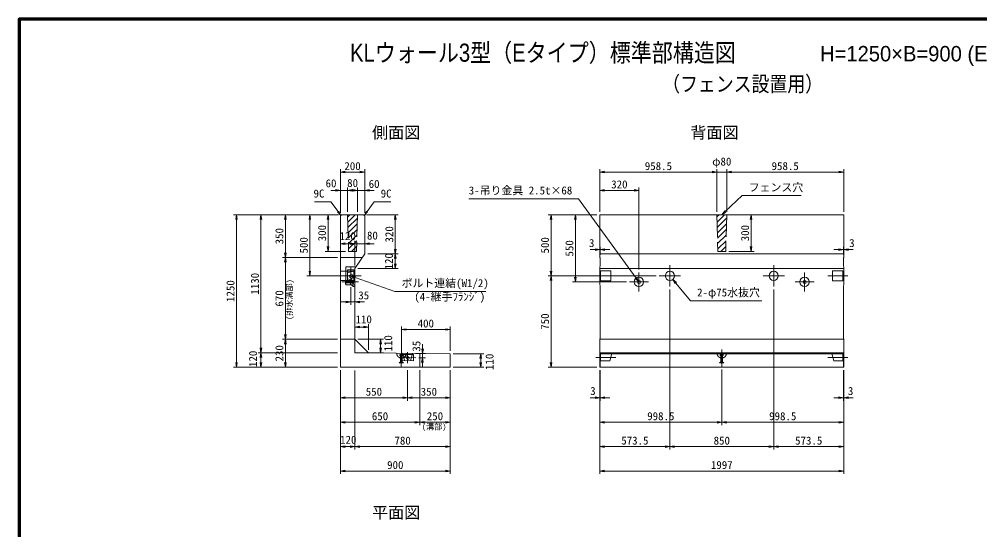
# Model space of a CAD drawing. Units: millimetres at full size, sheet at 1:30; some dimension numbers follow another scale. Extents: x 122209 to 134059, y -1498 to 6777.
# Drawn here: x 122209 to 130074, y 2591 to 6777 of the extents above; entities that cross this region are included whole.
import ezdxf
from ezdxf.enums import TextEntityAlignment as Align

# ---------------------------------------------------------------- set-up
doc = ezdxf.new("R2010")
doc.units = ezdxf.units.MM
doc.header["$LTSCALE"] = 30
doc.linetypes.add('CHAIN', pattern=[18.5, 12, -1.5, 3.5, -1.5])
doc.linetypes.add('DASHED', pattern=[7.5, 6, -1.5])
for name, color, linetype, lineweight in [('01図枠', 1, 'Continuous', 70), ('中心', 6, 'CHAIN', 9), ('外形線', 7, 'Continuous', 13), ('寸法', 2, 'Continuous', 9), ('細線', 4, 'Continuous', 9)]:
    doc.layers.add(name, color=color, linetype=linetype, lineweight=lineweight)
doc.layers.add('文字', color=7, linetype='Continuous')
doc.styles.add('ＭＳ ゴシック', font='')
doc.styles.add('ＭＳ Ｐゴシック', font='')
doc.styles.get('ＭＳ ゴシック').set_extended_font_data('MS Gothic')
doc.styles.get('ＭＳ Ｐゴシック').set_extended_font_data('MS PGothic')

# ---------------------------------------------------------------- blocks, each defined once
blk = doc.blocks.new('open_arrow')
at = {"color": 0, "linetype": 'Continuous', "lineweight": -2}
blk.add_lwpolyline([(7.5, 1.25), (0, 0), (7.5, -1.25)], dxfattribs=at)

msp = doc.modelspace()

# ---------------------------------------------------------------- hatches: boundary and pattern name
at = {"layer": '細線'}
h = msp.add_hatch(dxfattribs=at)
h.set_pattern_fill('USER', color=256, style=0, pattern_type=2)
h.set_pattern_definition([(45, (-783.49, -11.04), (-22.45064, 22.45064), [])])
h.paths.add_polyline_path([(124978.11, 5173.2), (124898.11, 5173.2), (124905.61, 4873.2), (124970.61, 4873.2)])
h = msp.add_hatch(dxfattribs=at)
h.set_pattern_fill('USER', color=256, style=0, pattern_type=2)
h.set_pattern_definition([(45, (2240.13, -11.04), (-22.45064, 22.45064), [])])
h.paths.add_polyline_path([(128001.73, 5173.2), (127921.73, 5173.2), (127929.23, 4873.2), (127994.23, 4873.2)])

# ---------------------------------------------------------------- linework, layer by layer
at = {"layer": '01図枠'}
msp.add_lwpolyline([(122208.55, -1383.36), (134058.55, -1383.36), (134058.55, 6776.64), (122208.55, 6776.64)], close=True, dxfattribs=at)
at = {"layer": '中心'}
for p, q in [((124923.11, 4604.7), (124923.11, 4741.7)), ((127536.73, 4585.7), (127536.73, 4760.7)), ((128386.73, 4585.7), (128386.73, 4760.7)), ((125008.11, 4673.2), (124788.11, 4673.2)), ((124878.11, 4673.2), (124968.11, 4673.2)), ((127094.23, 4673.2), (126929.23, 4673.2)), ((127283.23, 4701.7), (127283.23, 4544.7)), ((127449.23, 4673.2), (127624.23, 4673.2)), ((128299.23, 4673.2), (128474.23, 4673.2)), ((128640.23, 4701.7), (128640.23, 4544.7)), ((128829.23, 4673.2), (128994.23, 4673.2)), ((124988.11, 4623.2), (124849.11, 4623.2)), ((127361.73, 4623.2), (127204.73, 4623.2)), ((128561.73, 4623.2), (128718.73, 4623.2)), ((125338.5, 4068.33), (125336.72, 3929.34)), ((125387.54, 3957.69), (125388.69, 4047.69)), ((127961.73, 4068.33), (127961.73, 3929.33)), ((125456.61, 4001.81), (125319.62, 4003.57)), ((127094.23, 4002.69), (126929.23, 4002.69)), ((128829.23, 4002.69), (128994.23, 4002.69))]:
    msp.add_line(p, q, dxfattribs=at)
at = {"layer": '外形線'}
for p, q in [((124847.11, 5173.2), (124838.11, 5164.2)), ((124838.11, 5164.2), (124838.11, 3923.2)), ((124847.11, 5173.2), (125029.11, 5173.2)), ((125029.11, 5173.2), (125038.11, 5164.2)), ((125038.11, 5164.2), (125038.11, 4853.2)), ((126963.23, 5173.2), (128960.23, 5173.2)), ((126963.23, 4823.2), (126963.23, 5173.2)), ((128960.23, 4823.2), (128960.23, 5173.2)), ((124958.11, 4733.2), (125038.11, 4853.2)), ((126963.23, 4823.2), (126966.23, 4820.2)), ((126966.23, 4820.2), (126966.23, 4751.2)), ((128960.23, 4823.2), (128957.23, 4820.2)), ((128957.23, 4820.2), (128957.23, 4751.2)), ((124958.11, 4733.2), (124958.11, 4153.21)), ((126963.23, 4748.2), (126966.23, 4751.2)), ((126963.23, 4598.2), (126963.23, 4748.2)), ((128960.23, 4748.2), (128957.23, 4751.2)), ((128960.23, 4598.2), (128960.23, 4748.2)), ((126963.23, 4598.2), (126966.23, 4595.2)), ((126966.23, 4156.2), (126966.23, 4595.2)), ((128960.23, 4598.2), (128957.23, 4595.2)), ((128957.23, 4156.2), (128957.23, 4595.2)), ((124958.11, 4153.21), (125068.11, 4041.8)), ((126963.23, 4153.2), (126966.23, 4156.2)), ((126963.23, 4153.2), (126963.23, 3923.2)), ((128960.23, 4153.2), (128957.23, 4156.2)), ((128960.23, 4153.2), (128960.23, 3923.2)), ((124958.11, 4084.47), (124958.11, 4043.21)), ((124958.11, 4043.21), (124999.37, 4042.68)), ((125068.11, 4041.8), (125738.11, 4033.2)), ((125738.11, 3923.2), (125738.11, 4033.2)), ((128960.23, 4033.2), (126963.23, 4033.2)), ((124838.11, 3923.2), (125738.11, 3923.2)), ((126963.23, 3923.2), (128960.23, 3923.2))]:
    msp.add_line(p, q, dxfattribs=at)
at = {"layer": '外形線', "linetype": 'DASHED'}
for p, q in [((124898.11, 5173.2), (124905.61, 4873.2)), ((124978.11, 5173.2), (124970.61, 4873.2)), ((127921.73, 5173.2), (127929.23, 4873.2)), ((128001.73, 5173.2), (127994.23, 4873.2)), ((124905.61, 4873.2), (124970.61, 4873.2)), ((127929.23, 4873.2), (127994.23, 4873.2))]:
    msp.add_line(p, q, dxfattribs=at)
at = {"layer": '外形線'}
for centre in [(127536.73, 4673.2), (128386.73, 4673.2)]:
    msp.add_circle(centre, 37.5, dxfattribs=at)
at = {"layer": '寸法'}
for p, q in [((124838.11, 5188.2), (124838.11, 5547.2)), ((124838.11, 5523.2), (125038.11, 5523.2)), ((125038.11, 5188.2), (125038.11, 5547.2)), ((126963.23, 5197.2), (126963.23, 5547.2)), ((126963.23, 5523.2), (127921.73, 5523.2)), ((128079.73, 5523.2), (127843.73, 5523.2)), ((127921.73, 5197.2), (127921.73, 5547.2)), ((127921.73, 5197.2), (127921.73, 5547.2)), ((128001.73, 5197.2), (128001.73, 5547.2)), ((128001.73, 5197.2), (128001.73, 5547.2)), ((128960.23, 5523.2), (128001.73, 5523.2)), ((128960.23, 5197.2), (128960.23, 5547.2)), ((124976.11, 5373.2), (124760.11, 5373.2)), ((124838.11, 5188.2), (124838.11, 5397.2)), ((124898.11, 5197.2), (124898.11, 5397.2)), ((124898.11, 5197.2), (124898.11, 5397.2)), ((124978.11, 5373.2), (124898.11, 5373.2)), ((125116.11, 5373.2), (124900.11, 5373.2)), ((124978.11, 5197.2), (124978.11, 5397.2)), ((124978.11, 5197.2), (124978.11, 5397.2)), ((125038.11, 5188.2), (125038.11, 5397.2)), ((126963.23, 5197.2), (126963.23, 5397.2)), ((126963.23, 5373.2), (127283.23, 5373.2)), ((127283.23, 4725.7), (127283.23, 5397.2)), ((124823.11, 5173.2), (123964.11, 5173.2)), ((123988.11, 3923.2), (123988.11, 5173.2)), ((124823.11, 5173.2), (124164.11, 5173.2)), ((124188.11, 4043.2), (124188.11, 5173.2)), ((124823.11, 5173.2), (124364.11, 5173.2)), ((124388.11, 4823.2), (124388.11, 5173.2)), ((124823.11, 5173.2), (124564.11, 5173.2)), ((124588.11, 5173.2), (124588.11, 4673.2)), ((124823.11, 5173.2), (124714.11, 5173.2)), ((124738.11, 5173.2), (124738.11, 4873.2)), ((125053.11, 5173.2), (125312.11, 5173.2)), ((125288.11, 5173.2), (125288.11, 4853.2)), ((126939.23, 5173.2), (126539.23, 5173.2)), ((126563.23, 4673.2), (126563.23, 5173.2)), ((126939.23, 5173.2), (126739.23, 5173.2)), ((126763.23, 5173.2), (126763.23, 4623.2)), ((128025.73, 5173.2), (128225.73, 5173.2)), ((128201.73, 5173.2), (128201.73, 4873.2)), ((124838.11, 4784.7), (124838.11, 4960.22)), ((124958.11, 4757.2), (124958.11, 4960.22)), ((124958.11, 4757.2), (124958.11, 4960.22)), ((125038.11, 4877.2), (125038.11, 4960.22)), ((124958.11, 4936.22), (124838.11, 4936.22)), ((124880.11, 4936.22), (125116.11, 4936.22)), ((126885.23, 4888.17), (127044.23, 4888.17)), ((126963.23, 4847.2), (126963.23, 4912.17)), ((126966.23, 4844.2), (126966.23, 4912.17)), ((129038.23, 4888.17), (128879.23, 4888.17)), ((128957.23, 4844.2), (128957.23, 4912.17)), ((128960.23, 4847.2), (128960.23, 4912.17)), ((124814.11, 4823.2), (124364.11, 4823.2)), ((124814.11, 4823.2), (124364.11, 4823.2)), ((124388.11, 4153.21), (124388.11, 4823.2)), ((124881.61, 4873.2), (124714.11, 4873.2)), ((125062.11, 4853.2), (125312.11, 4853.2)), ((125062.11, 4853.2), (125312.11, 4853.2)), ((125288.11, 4853.2), (125288.11, 4733.2)), ((128018.23, 4873.2), (128225.73, 4873.2)), ((124982.11, 4733.2), (125312.11, 4733.2)), ((124854.11, 4673.2), (124564.11, 4673.2)), ((127425.23, 4673.2), (126539.23, 4673.2)), ((127425.23, 4673.2), (126539.23, 4673.2)), ((126563.23, 3923.2), (126563.23, 4673.2)), ((124923.11, 4580.7), (124923.11, 4435.66)), ((124958.11, 4574.2), (124958.11, 4435.66)), ((127180.73, 4623.2), (126739.23, 4623.2)), ((127536.73, 4561.7), (127536.73, 3249.2)), ((127536.73, 4561.7), (127536.73, 3249.2)), ((128386.73, 4561.7), (128386.73, 3249.2)), ((128386.73, 4561.7), (128386.73, 3249.2)), ((125036.11, 4459.66), (124845.11, 4459.66)), ((124958.11, 4067.21), (124958.11, 4277.21)), ((125068.11, 4253.21), (124958.11, 4253.21)), ((125068.11, 4065.8), (125068.11, 4277.21)), ((125338.11, 4062.33), (125338.11, 4257.19)), ((125738.11, 4057.2), (125738.11, 4257.19)), ((125738.11, 4233.19), (125338.11, 4233.19)), ((124814.11, 4153.21), (124364.11, 4153.21)), ((124814.11, 4153.21), (124364.11, 4153.21)), ((124388.11, 3923.2), (124388.11, 4153.21)), ((124982.11, 4153.21), (125192.1, 4153.21)), ((125168.1, 4043.21), (125168.1, 4153.21)), ((125509.6, 3923.12), (125512.05, 4114.11)), ((124814.76, 4043.2), (124164.11, 4043.2)), ((124814.76, 4043.2), (124164.11, 4043.2)), ((124188.11, 3923.2), (124188.11, 4043.2)), ((124982.11, 4043.21), (125192.1, 4043.21)), ((125452.56, 4036.87), (125535.05, 4035.81)), ((125762.11, 4033.2), (126012.11, 4033.2)), ((125988.11, 3923.2), (125988.11, 4033.2)), ((125480.61, 4001.5), (125534.6, 4000.81)), ((124814.11, 3923.2), (123964.11, 3923.2)), ((124814.11, 3923.2), (124164.11, 3923.2)), ((124814.11, 3923.2), (124364.11, 3923.2)), ((124838.11, 3899.2), (124838.11, 3049.2)), ((124838.11, 3899.2), (124838.11, 3249.2)), ((124838.11, 3899.2), (124838.11, 3449.2)), ((124838.11, 3899.2), (124838.11, 3649.84)), ((124958.11, 3898.55), (124958.11, 3249.2)), ((124958.11, 3898.55), (124958.11, 3249.2)), ((125388.11, 3899.2), (125388.11, 3649.84)), ((125388.11, 3899.2), (125388.11, 3649.84)), ((125488.11, 3899.2), (125488.11, 3449.2)), ((125488.11, 3899.2), (125488.11, 3449.2)), ((125738.11, 3899.2), (125738.11, 3049.2)), ((125738.11, 3899.2), (125738.11, 3249.2)), ((125738.11, 3899.2), (125738.11, 3449.2)), ((125738.11, 3899.2), (125738.11, 3649.84)), ((125762.11, 3923.2), (126012.11, 3923.2)), ((126939.23, 3923.2), (126539.23, 3923.2)), ((126963.23, 3899.2), (126963.23, 3049.2)), ((126963.23, 3899.2), (126963.23, 3249.2)), ((126963.23, 3899.2), (126963.23, 3649.84)), ((126963.23, 3899.2), (126963.23, 3449.2)), ((126966.23, 3899.2), (126966.23, 3649.84)), ((127961.73, 3905.33), (127961.73, 3449.2)), ((127961.73, 3905.33), (127961.73, 3449.2)), ((128957.23, 3899.2), (128957.23, 3649.84)), ((128960.23, 3899.2), (128960.23, 3049.2)), ((128960.23, 3899.2), (128960.23, 3249.2)), ((128960.23, 3899.2), (128960.23, 3649.84)), ((128960.23, 3899.2), (128960.23, 3449.2)), ((124838.11, 3673.84), (125388.11, 3673.84)), ((125738.11, 3673.84), (125388.11, 3673.84)), ((126885.23, 3673.84), (127044.23, 3673.84)), ((129038.23, 3673.84), (128879.23, 3673.84)), ((124838.11, 3473.2), (125488.11, 3473.2)), ((125488.11, 3473.2), (125738.11, 3473.2)), ((126963.23, 3473.2), (127961.73, 3473.2)), ((127961.73, 3473.2), (128960.23, 3473.2)), ((124838.11, 3273.2), (124958.11, 3273.2)), ((124958.11, 3273.2), (125738.11, 3273.2)), ((126963.23, 3273.2), (127536.73, 3273.2)), ((127536.73, 3273.2), (128386.73, 3273.2)), ((128386.73, 3273.2), (128960.23, 3273.2)), ((124838.11, 3073.2), (125738.11, 3073.2)), ((126963.23, 3073.2), (128960.23, 3073.2))]:
    msp.add_line(p, q, dxfattribs=at)
at = {"layer": '寸法', "color": 3, "linetype": 'DASHED'}
for p, q in [((124958.11, 4661.7), (124958.11, 4584.7)), ((124879.11, 4605.7), (124879.11, 4640.7)), ((124879.11, 4640.7), (124886.78, 4630.2)), ((124886.78, 4616.2), (124879.11, 4605.7)), ((124938.78, 4630.2), (124886.78, 4630.2)), ((124886.78, 4630.2), (124886.78, 4616.2)), ((124938.78, 4616.2), (124886.78, 4616.2)), ((124938.78, 4610.7), (124938.78, 4635.7)), ((124938.78, 4635.7), (124947.11, 4635.7)), ((124947.11, 4610.7), (124938.78, 4610.7)), ((124947.11, 4635.7), (124947.11, 4610.7)), ((125299.62, 4038.83), (125376.61, 4037.84)), ((125325.37, 4019.16), (125325.47, 4027.49)), ((125350.36, 4018.84), (125325.37, 4019.16)), ((125325.47, 4027.49), (125350.47, 4027.17)), ((125330.87, 4019.09), (125330.2, 3967.09)), ((125344.86, 4018.91), (125344.2, 3966.91)), ((125350.47, 4027.17), (125350.36, 4018.84)), ((127923.23, 4038.33), (128000.23, 4038.33)), ((127949.23, 4027.33), (127974.23, 4027.33)), ((127949.23, 4019), (127949.23, 4027.33)), ((127974.23, 4019), (127949.23, 4019)), ((127954.73, 4019), (127954.73, 3967)), ((127968.73, 4019), (127968.73, 3967)), ((127974.23, 4027.33), (127974.23, 4019)), ((125319.6, 3959.56), (125330.2, 3967.09)), ((125354.6, 3959.12), (125319.6, 3959.56)), ((125330.2, 3967.09), (125344.2, 3966.91)), ((125344.2, 3966.91), (125354.6, 3959.12)), ((127944.23, 3959.33), (127954.73, 3967)), ((127979.23, 3959.33), (127944.23, 3959.33)), ((127954.73, 3967), (127968.73, 3967)), ((127968.73, 3967), (127979.23, 3959.33))]:
    msp.add_line(p, q, dxfattribs=at)
at = {"layer": '寸法'}
for points in [[(124842.57, 5168.66), (124819.65, 5200.21), (124761.58, 5280.13), (124625.27, 5280.13)], [(125033.66, 5168.66), (125056.58, 5200.21), (125114.64, 5280.13), (125250.95, 5280.13)], [(127283.23, 4623.2), (127260.3, 4654.75), (126787.08, 5305.6), (125889.67, 5305.6)], [(127961.73, 5173.2), (127990.04, 5200.02), (128127.74, 5330.47), (128610.45, 5330.47)], [(124923.11, 4673.2), (124959.91, 4660.28), (125285.64, 4545.86), (126028.59, 4545.86)], [(127560.66, 4644.33), (127585.54, 4614.3), (127705.57, 4469.44), (128288.81, 4469.44)]]:
    msp.add_lwpolyline(points, dxfattribs=at)
at = {"layer": '寸法', "color": 3}
for centre, radius in [((127283.23, 4623.2), 38.5), ((128640.23, 4623.2), 38.5), ((127283.23, 4623.2), 12.5), ((128640.23, 4623.2), 12.5)]:
    msp.add_circle(centre, radius, dxfattribs=at)
at = {"layer": '寸法', "color": 3, "linetype": 'DASHED'}
for centre, start, end in [((124958.11, 4623.2), 90, 270), ((125338.11, 4038.33), 179.26491, 359.26491), ((127961.73, 4038.33), 180, 0)]:
    msp.add_arc(centre, 38.5, start, end, dxfattribs=at)
at = {"layer": '細線'}
for p, q in [((124838.11, 4823.2), (125018.11, 4823.2)), ((126963.23, 4853.2), (128960.23, 4853.2)), ((124883.11, 4748.2), (124883.11, 4598.2)), ((124968.11, 4748.2), (124883.11, 4748.2)), ((124898.11, 4624.7), (124898.11, 4721.7)), ((124898.11, 4721.7), (124948.11, 4721.7)), ((124948.11, 4624.7), (124948.11, 4721.7)), ((126963.23, 4733.2), (128960.23, 4733.2)), ((124923.11, 4684.52), (124911.8, 4673.2)), ((124934.43, 4673.2), (124923.11, 4661.89)), ((126969.23, 4633.2), (126969.23, 4713.2)), ((127054.23, 4713.2), (126969.23, 4713.2)), ((127054.23, 4633.2), (127054.23, 4713.2)), ((128869.23, 4633.2), (128869.23, 4713.2)), ((128869.23, 4713.2), (128954.23, 4713.2)), ((128954.23, 4633.2), (128954.23, 4713.2)), ((124958.11, 4598.2), (124883.11, 4598.2)), ((124898.11, 4624.7), (124948.11, 4624.7)), ((127054.23, 4633.2), (126969.23, 4633.2)), ((128869.23, 4633.2), (128954.23, 4633.2)), ((124958.11, 4153.21), (124838.11, 4153.21)), ((128960.23, 4153.2), (126963.23, 4153.2)), ((125339.3, 3978.31), (125339.94, 4028.31)), ((125436.93, 4027.07), (125339.94, 4028.31)), ((125388.26, 4014), (125399.43, 4002.54)), ((125436.29, 3977.07), (125436.93, 4027.07)), ((125488.11, 3923.2), (125488.11, 4036.41)), ((128960.23, 4042.82), (126963.23, 4042.82)), ((126966.23, 3923.2), (126966.23, 4033.2)), ((128957.23, 3923.2), (128957.23, 4033.2)), ((125436.29, 3977.07), (125339.3, 3978.31)), ((125376.8, 4002.83), (125387.97, 3991.38))]:
    msp.add_line(p, q, dxfattribs=at)
at = {"layer": '細線', "linetype": 'DASHED'}
for p, q in [((124958.11, 4710.7), (124838.11, 4710.7)), ((124958.11, 4713.2), (124898.11, 4698.2)), ((124898.11, 4648.2), (124958.11, 4633.2)), ((124958.11, 4633.2), (124958.11, 4713.2)), ((124958.11, 4635.7), (124838.11, 4635.7)), ((125348.57, 4038.2), (125362.79, 3978.01)), ((125428.56, 4037.17), (125348.57, 4038.2)), ((125412.79, 3977.37), (125428.56, 4037.17)), ((126969.23, 3977.69), (126969.23, 4037.69)), ((126969.23, 4037.69), (127060.23, 4037.69)), ((127045.23, 3977.69), (127060.23, 4037.69)), ((128878.23, 3977.69), (128863.23, 4037.69)), ((128954.23, 4037.69), (128863.23, 4037.69)), ((128954.23, 3977.69), (128954.23, 4037.69)), ((126969.23, 3977.69), (127045.23, 3977.69)), ((128954.23, 3977.69), (128878.23, 3977.69))]:
    msp.add_line(p, q, dxfattribs=at)
at = {"layer": '細線'}
for centre, start, end in [((124917.46, 4667.54), 135, 315), ((124928.77, 4678.86), 315, 135), ((125382.53, 4008.42), 44.26491, 224.26491), ((125393.7, 3996.96), 224.26491, 44.26491)]:
    msp.add_arc(centre, 8, start, end, dxfattribs=at)

# ---------------------------------------------------------------- block references
at = {"layer": '寸法', "xscale": 5.2, "yscale": 5.2}
for p in [(124838.11, 5523.2), (126963.23, 5523.2), (128001.73, 5523.2), (128001.73, 5523.2), (124898.11, 5373.2), (124898.11, 5373.2), (125038.11, 5373.2), (126963.23, 5373.2), (124838.11, 4936.22), (125038.11, 4936.22), (126966.23, 4888.17), (128960.23, 4888.17), (124958.11, 4459.66), (124958.11, 4253.21), (125338.11, 4233.19), (124838.11, 3673.84), (125388.11, 3673.84), (126966.23, 3673.84), (128960.23, 3673.84), (124838.11, 3473.2), (125488.11, 3473.2), (126963.23, 3473.2), (127961.73, 3473.2), (124838.11, 3273.2), (124958.11, 3273.2), (126963.23, 3273.2), (127536.73, 3273.2), (128386.73, 3273.2), (124838.11, 3073.2), (126963.23, 3073.2)]:
    msp.add_blockref('open_arrow', p, dxfattribs=at)
for p, rotation in [((125038.11, 5523.2), 180), ((127921.73, 5523.2), 180), ((127921.73, 5523.2), 180), ((128960.23, 5523.2), 180), ((124838.11, 5373.2), 180), ((124978.11, 5373.2), 180), ((124978.11, 5373.2), 180), ((127283.23, 5373.2), 180), ((124842.57, 5168.66), 126), ((125033.66, 5168.66), 54), ((127961.73, 5173.2), 43.5), ((123988.11, 5173.2), 270), ((124188.11, 5173.2), 270), ((124388.11, 5173.2), 270), ((124588.11, 5173.2), 270), ((124738.11, 5173.2), 270), ((125288.11, 5173.2), 270), ((126563.23, 5173.2), 270), ((126763.23, 5173.2), 270), ((128201.73, 5173.2), 270), ((124738.11, 4873.2), 90), ((124958.11, 4936.22), 180), ((124958.11, 4936.22), 180), ((125288.11, 4853.2), 90), ((126963.23, 4888.17), 180), ((128201.73, 4873.2), 90), ((128957.23, 4888.17), 180), ((124388.11, 4823.2), 90), ((124388.11, 4823.2), 270), ((125288.11, 4853.2), 270), ((125288.11, 4733.2), 90), ((124588.11, 4673.2), 90), ((124923.11, 4673.2), 340.6), ((126563.23, 4673.2), 90), ((126563.23, 4673.2), 270), ((126763.23, 4623.2), 90), ((127283.23, 4623.2), 126), ((127560.66, 4644.33), 309.6), ((124923.11, 4459.66), 180), ((125068.11, 4253.21), 180), ((124388.11, 4153.21), 90), ((125738.11, 4233.19), 180), ((124388.11, 4153.21), 270), ((125168.1, 4153.21), 270), ((124188.11, 4043.2), 90), ((124188.11, 4043.2), 270), ((125168.1, 4043.21), 90), ((125511.05, 4036.11), 89.3), ((125988.11, 4033.2), 270), ((123988.11, 3923.2), 90), ((124188.11, 3923.2), 90), ((124388.11, 3923.2), 90), ((125510.6, 4001.12), 269.3), ((125988.11, 3923.2), 90), ((126563.23, 3923.2), 90), ((125388.11, 3673.84), 180), ((125738.11, 3673.84), 180), ((126963.23, 3673.84), 180), ((128957.23, 3673.84), 180), ((125488.11, 3473.2), 180), ((125738.11, 3473.2), 180), ((127961.73, 3473.2), 180), ((128960.23, 3473.2), 180), ((124958.11, 3273.2), 180), ((125738.11, 3273.2), 180), ((127536.73, 3273.2), 180), ((128386.73, 3273.2), 180), ((128960.23, 3273.2), 180), ((125738.11, 3073.2), 180), ((128960.23, 3073.2), 180)]:
    msp.add_blockref('open_arrow', p, dxfattribs=dict(at, rotation=rotation))

# ---------------------------------------------------------------- texts
at = {"layer": '寸法', "style": 'ＭＳ ゴシック'}
for s, p in [('200', (124938.11, 5572.7)), ('958.5', (127442.48, 5572.7)), ('φ80', (127961.73, 5609.81)), ('958.5', (128480.98, 5572.7)), ('60', (124761.78, 5431.58)), ('80', (124938.7, 5434.11)), ('60', (125114.78, 5426.53)), ('320', (127123.23, 5422.7)), ('80', (125100.69, 5003.3)), ('120', (124898.11, 4999.08)), ('3', (126896.46, 4941.88)), ('3', (129027.01, 4941.88)), ('35', (125029.79, 4513.03)), ('110', (125029.35, 4316.28)), ('400', (125538.11, 4282.69)), ('550', (125113.11, 3723.34)), ('350', (125563.11, 3723.34)), ('3', (126906.79, 3729.44)), ('3', (129016.68, 3729.44)), ('650', (125163.11, 3522.7)), ('250', (125613.11, 3522.7)), ('998.5', (127462.48, 3522.7)), ('998.5', (128460.98, 3522.7)), ('120', (124903.11, 3329.62)), ('780', (125348.11, 3322.7)), ('573.5', (127249.98, 3322.7)), ('850', (127961.73, 3322.7)), ('573.5', (128673.48, 3322.7)), ('900', (125288.11, 3122.7)), ('1997', (127961.73, 3122.7))]:
    msp.add_text(s, height=65.51, dxfattribs=at).set_placement(p, align=Align.MIDDLE_CENTER)
for s, p in [('フェンス穴', (128181.74, 5345.47)), ('9C', (125168.64, 5295.13)), ('3-吊り金具 2.5t×68', (125889.67, 5320.6)), ('ボルト連結(W1/2)', (125339.64, 4560.86)), ('2-φ75水抜穴', (127759.57, 4484.44))]:
    msp.add_text(s, height=65.51, dxfattribs=at).set_placement(p, align=Align.BOTTOM_LEFT)
msp.add_text('9C', height=65.51, dxfattribs=at).set_placement((124707.58, 5295.13), align=Align.BOTTOM_RIGHT)
for s, rotation, p in [('350', 90, (124338.61, 4998.2)), ('300', 90, (124688.61, 5023.2)), ('320', 90, (125238.61, 5013.2)), ('300', 90, (128152.23, 5023.2)), ('500', 90, (124538.61, 4923.2)), ('500', 90, (126513.73, 4923.2)), ('550', 90, (126713.73, 4898.2)), ('120', 90, (125235.96, 4792.63)), ('1130', 90, (124138.61, 4608.2)), ('1250', 90, (123938.61, 4548.2)), ('670', 90, (124338.61, 4488.21)), ('750', 90, (126513.73, 4298.2)), ('110', 90, (125229.83, 4119.72)), ('230', 90, (124338.61, 4038.21)), ('35', 89.265, (125461.11, 4096.24)), ('120', 90, (124122.74, 3992.57)), ('110', 90, (126059.78, 3968.2))]:
    msp.add_text(s, height=65.51, rotation=rotation, dxfattribs=at).set_placement(p, align=Align.MIDDLE_CENTER)
at = {"layer": '寸法', "color": 3, "style": 'ＭＳ ゴシック'}
msp.add_text('(排水溝部)', height=47.47, rotation=90, dxfattribs=at).set_placement((124459.74, 4311.66), align=Align.BOTTOM_LEFT)
msp.add_text('(4-継手ﾌﾗﾝｼﾞ)', height=65.51, dxfattribs=at).set_placement((125443.92, 4534.67), align=Align.TOP_LEFT)
msp.add_text('(溝部)', height=47.47, dxfattribs=at).set_placement((125506.15, 3398.62), align=Align.BOTTOM_LEFT)
at = {"layer": '文字', "style": 'ＭＳ Ｐゴシック', "width": 0.85}
for s, height, p in [(' KLウォール3型（Eタイプ）標準部構造図\u3000\u3000\u3000\u3000\u3000\u3000\u3000\u3000\u3000\u3000\u3000\u3000\u3000\u3000\u3000 \u3000\u3000\u3000\u3000', 148.5, (128133.55, 6383.47)), ('（フェンス設置用）', 126.2, (128132.52, 6144.94))]:
    msp.add_text(s, height=height, dxfattribs=at).set_placement(p, align=Align.BOTTOM_CENTER)
at = {"layer": '文字', "style": 'ＭＳ Ｐゴシック'}
msp.add_text('H=1250×B=900 (E1,E2)\u3000S=1/30', height=126.2, dxfattribs=at).set_placement((128766.15, 6392.97), align=Align.BOTTOM_LEFT)
for s, p in [(' 側面図 ', (125295.22, 5769.94)), (' 背面図 ', (127901.76, 5769.94)), (' 平面図 ', (125295.22, 2655.77))]:
    msp.add_text(s, height=96.5, dxfattribs=at).set_placement(p, align=Align.BOTTOM_CENTER)

doc.saveas('drawing.dxf')
